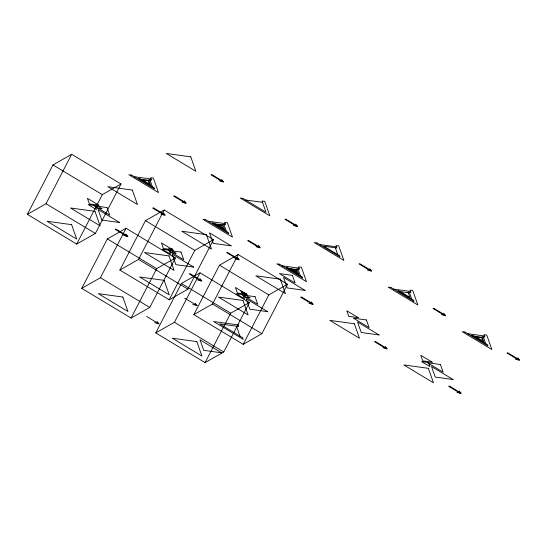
<?xml version="1.0" encoding="UTF-8"?>
<svg xmlns="http://www.w3.org/2000/svg" width="547" height="547" viewBox="0 0 547 547"><rect width="100%" height="100%" fill="white"/><g stroke="black" fill="none" stroke-linecap="round" stroke-linejoin="round"><path stroke-width="0.82" d="M27.35 214.369L52.977 164.934L71.657 154.295L120.996 184.004L95.369 233.439L76.683 244.078L27.35 214.369L46.037 203.73L71.657 154.295M76.683 244.078L102.31 194.643L120.996 184.004M81.742 288.358L107.369 238.923L126.056 228.284L175.389 257.993L149.762 307.428L131.075 318.067L81.742 288.358L100.429 277.719L126.056 228.284M119.855 270.074L145.475 220.639L164.162 210L213.494 239.702L187.867 289.144L169.187 299.783L119.855 270.074L138.535 259.435L164.162 210M131.075 318.067L156.702 268.632L175.389 257.993M169.187 299.783L194.807 250.348L213.494 239.702M155.745 332.918L181.372 283.483L200.052 272.844L249.391 302.553L223.764 351.988L205.077 362.627L155.745 332.918L174.431 322.279L200.052 272.844M193.85 314.634L219.477 265.199L238.164 254.56L287.496 284.269L261.869 333.704L243.189 344.343L193.85 314.634L212.537 303.995L238.164 254.56M205.077 362.627L230.704 313.192L249.391 302.553M243.189 344.343L268.809 294.908L287.496 284.269M134.247 176.708L151.109 179.033M140.941 179.272L148.9 180.366M245.617 199.99L262.478 202.315M208.25 221.268L225.111 223.593M214.944 223.832L222.903 224.933M319.619 244.55L336.48 246.875M282.245 265.828L299.113 268.16M288.946 268.392L296.905 269.493M292.905 269.965L295.489 270.321M393.621 289.11L410.482 291.442M400.315 291.674L408.274 292.775M467.623 333.67L484.485 336.002M474.317 336.234L482.276 337.335M219.395 180.879L223.648 182.069L221.733 179.546M293.397 225.439L297.65 226.629L295.729 224.106M182.021 202.158L186.274 203.347L184.36 200.824M367.399 269.999L371.645 271.189L369.731 268.673M161.003 214.13L165.256 215.32L163.341 212.797M256.023 246.718L260.276 247.907L258.362 245.391M441.395 314.559L445.648 315.756L443.733 313.233M235.005 258.69L239.258 259.88L237.336 257.357M123.636 235.408L127.882 236.598L125.967 234.075M515.397 359.126L519.65 360.316L517.736 357.793M309.007 303.25L313.253 304.44L311.339 301.923M197.631 279.968L201.884 281.158L199.97 278.642M383.009 347.81L387.255 349.007L385.341 346.483M192.776 304.412L197.029 305.602L195.115 303.079M457.005 392.37L461.258 393.567L459.343 391.043M154.671 322.696L158.917 323.886L157.003 321.363M211.607 174.472L223.169 181.44M285.602 219.039L297.171 226M359.605 263.599L371.167 270.56M433.607 308.159L445.169 315.12M507.609 352.719L519.171 359.687M211.019 174.808L222.581 181.768M285.021 219.368L296.583 226.335M359.023 263.934L370.586 270.895M433.026 308.494L444.588 315.455M507.021 353.054L518.59 360.015M476.109 336.979L482.714 340.959M174.233 195.758L185.795 202.718M248.235 240.318L259.798 247.278M173.652 196.086L185.214 203.053M247.654 240.653L259.216 247.613M142.733 180.011L149.338 183.99M216.735 224.578L223.34 228.55M290.737 269.138L297.336 273.11M153.215 207.723L164.777 214.691M227.217 252.29L238.779 259.251M301.212 296.85L312.775 303.811M375.215 341.41L386.777 348.371M449.217 385.97L460.779 392.937M152.627 208.058L164.189 215.019M226.629 252.618L238.191 259.586M300.631 297.178L312.193 304.146M374.633 341.745L386.196 348.706M448.636 386.305L460.198 393.266M52.977 164.934L102.31 194.643M145.475 220.639L194.807 250.348M219.477 265.199L268.809 294.908M115.841 229.008L127.403 235.969M189.843 273.568L201.405 280.529M115.26 229.337L126.822 236.304M189.262 273.903L200.824 280.864M107.369 238.923L156.702 268.632M181.372 283.483L230.704 313.192M46.037 203.73L95.369 233.439M138.535 259.435L187.867 289.144M212.537 303.995L261.869 333.704M184.695 298.177L197.029 305.602M100.429 277.719L149.762 307.428M174.431 322.279L223.764 351.988M146.589 316.46L158.917 323.886M483.35 336.897L485.757 343.721M409.347 292.33L411.754 299.161M335.345 247.77L337.752 254.601M297.978 269.056L300.385 275.879M295.838 270.184L296.618 272.392M223.976 224.489L226.383 231.319M221.836 225.617L222.615 227.832M236.482 326.224L239.983 336.159M149.974 179.929L152.381 186.753M190.753 156.825L166.206 153.434L195.847 171.286L190.753 156.825M131.567 175.095L128.832 174.719L158.48 192.565L153.379 178.103L150.651 177.727L151.498 180.141L148.688 179.751L150.555 185.057L149.488 184.414L148.203 180.77L142.015 179.915L139.676 178.507L138.391 178.329L154.22 187.867L154.61 188.968L131.567 175.095M242.936 198.376L240.208 197.993L269.849 215.846L264.755 201.385L262.02 201.009L265.986 212.25L242.936 198.376M132.36 190.076L107.814 186.684L137.454 204.537L132.36 190.076M205.569 219.655L202.834 219.279L232.482 237.124L227.381 222.663L224.646 222.287L225.501 224.701L222.684 224.311L224.557 229.617L223.21 228.195L218.075 225.104L222.328 225.685L222.205 225.33L216.017 224.475L213.679 223.067L212.393 222.889L228.222 232.427L228.612 233.535L205.569 219.655M98.857 205.234L89.393 203.928L87.424 198.356L98.857 205.234M95.062 205.569L88.176 204.619L96.498 209.631L95.062 205.569M107.041 207.545L94.043 205.747L109.742 215.203L107.041 207.545M102.002 208.715L96.99 208.017L95.951 205.07L102.002 208.715M94.987 211.354L70.44 207.963L100.087 225.815L94.987 211.354M316.939 242.936L314.204 242.56L343.851 260.406L338.75 245.945L336.022 245.569L336.87 247.982L323.762 246.171L339.598 255.709L339.988 256.81L316.939 242.936M119.711 222.554L101.851 220.085L98.139 209.563L119.711 222.554M206.363 234.636L181.816 231.244L211.457 249.097L206.363 234.636M231.087 245.835L213.221 243.367L209.508 232.844L231.087 245.835M71.63 224.653L47.083 221.268L76.73 239.114L71.63 224.653M172.449 249.063L168.797 248.557L173.208 251.21L172.449 249.063M279.565 264.215L276.837 263.839L306.477 281.691L301.383 267.23L298.648 266.847L299.503 269.261L296.686 268.878L298.559 274.184L297.212 272.755L292.077 269.664L296.023 271.845L295.414 270.122L296.33 270.252L296.2 269.89L290.013 269.035L287.681 267.633L286.389 267.456L302.224 276.987L302.614 278.095L279.565 264.215M172.859 249.794L163.396 248.488L161.427 242.916L172.859 249.794M169.064 250.129L162.179 249.179L170.493 254.191L169.064 250.129M181.043 252.105L168.045 250.314L183.744 259.77L181.043 252.105M176.004 253.275L170.992 252.584L169.953 249.63L176.004 253.275M168.989 255.914L144.442 252.529L174.09 270.375L168.989 255.914M390.941 287.496L388.206 287.12L417.853 304.973L412.753 290.505L410.024 290.129L410.872 292.542L408.062 292.153L409.929 297.465L399.05 290.915L397.765 290.737L413.594 300.269L413.983 301.376L390.941 287.496M292.419 275.387L279.414 273.596L295.12 283.052L292.419 275.387M193.713 267.114L175.854 264.645L172.141 254.123L193.713 267.114M280.358 279.196L255.818 275.811L285.459 293.657L280.358 279.196M305.089 290.395L287.223 287.927L283.51 277.404L305.089 290.395M164.134 280.358L139.588 276.967L169.228 294.819L164.134 280.358M244.153 292.973L241.494 292.611L240.947 291.045L244.153 292.973M246.451 293.623L242.8 293.124L247.21 295.777L246.451 293.623M246.854 294.354L237.391 293.048L235.429 287.476L246.854 294.354M243.066 294.696L236.181 293.739L244.495 298.751L243.066 294.696M255.046 296.665L242.047 294.874L257.746 304.33L255.046 296.665M250.006 297.835L244.994 297.144L243.948 294.19L250.006 297.835M242.991 300.474L218.444 297.089L248.092 314.942L242.991 300.474M464.943 332.056L462.208 331.68L491.856 349.533L486.755 335.072L484.02 334.696L484.874 337.102L482.057 336.72L483.931 342.025L482.857 341.383L481.579 337.731L475.391 336.877L473.052 335.475L471.767 335.297L487.596 344.829L487.986 345.936L464.943 332.056M358.23 317.636L348.767 316.33L346.798 310.758L358.23 317.636M366.415 319.947L353.417 318.156L369.116 327.612L366.415 319.947M267.715 311.674L249.849 309.212L246.143 298.683L267.715 311.674M354.36 323.756L329.814 320.371L359.461 338.224L354.36 323.756M122.849 297.042L98.303 293.65L127.943 311.503L122.849 297.042M379.085 334.955L361.225 332.487L357.512 321.964L379.085 334.955M238.136 324.918L213.59 321.527L243.23 339.379L242.663 337.772L219.62 323.892L238.704 326.525L238.136 324.918M432.233 362.203L422.769 360.89L420.8 355.318L432.233 362.203M428.438 362.538L421.552 361.588L429.867 366.593L428.438 362.538M440.417 364.514L427.419 362.716L443.118 372.172L440.417 364.514M428.363 368.322L403.816 364.931L433.463 382.784L428.363 368.322M196.845 341.601L172.305 338.217L201.946 356.063L196.845 341.601M453.087 379.515L435.227 377.054L431.515 366.524L453.087 379.515M221.576 352.801L203.71 350.333L199.997 339.81L221.576 352.801"/></g></svg>
